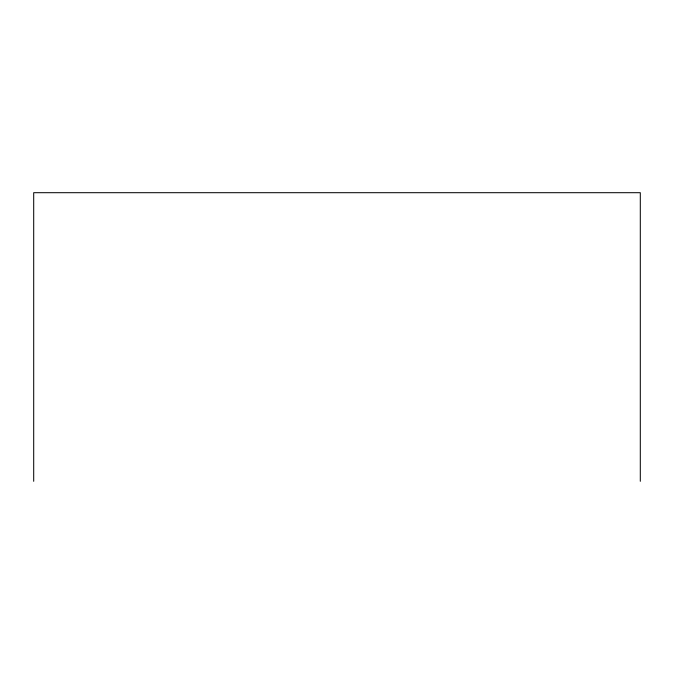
<?xml version="1.0" encoding="UTF-8"?>
<svg xmlns="http://www.w3.org/2000/svg" width="674" height="674" viewBox="0 0 674 674"><rect width="100%" height="100%" fill="white"/><g stroke="black" fill="none" stroke-linecap="round" stroke-linejoin="round"><path stroke-width="1.01" d="M640.3 481.303L640.3 192.697L33.7 192.697L33.7 481.303"/></g></svg>
